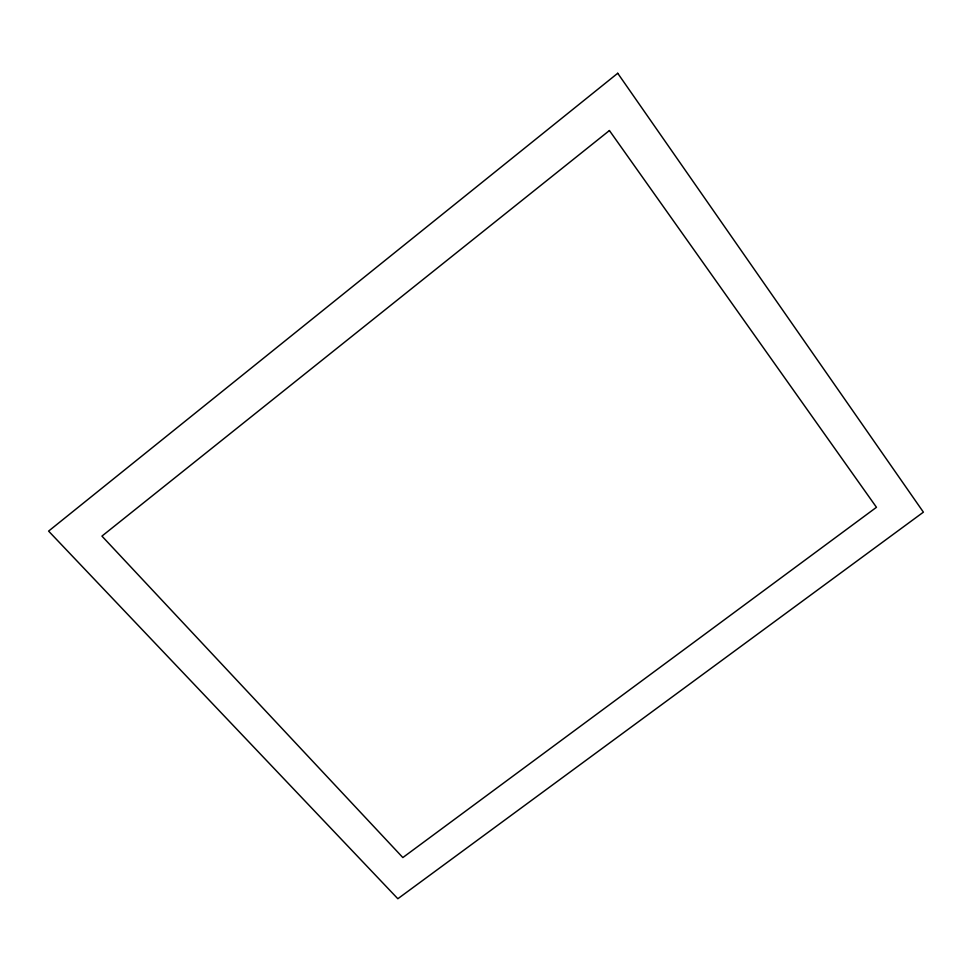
<?xml version="1.0" encoding="UTF-8"?>
<svg xmlns="http://www.w3.org/2000/svg" width="972" height="972" viewBox="0 0 972 972"><rect width="100%" height="100%" fill="white"/><g stroke="black" fill="none" stroke-linecap="round" stroke-linejoin="round"><path stroke-width="1.46" d="M617.73 73.264L48.6 531.101L397.84 898.736L923.4 512.159L617.73 73.264M609.42 130.54L101.939 536.107L402.845 857.559L876.465 507.299L609.42 130.54"/></g></svg>
